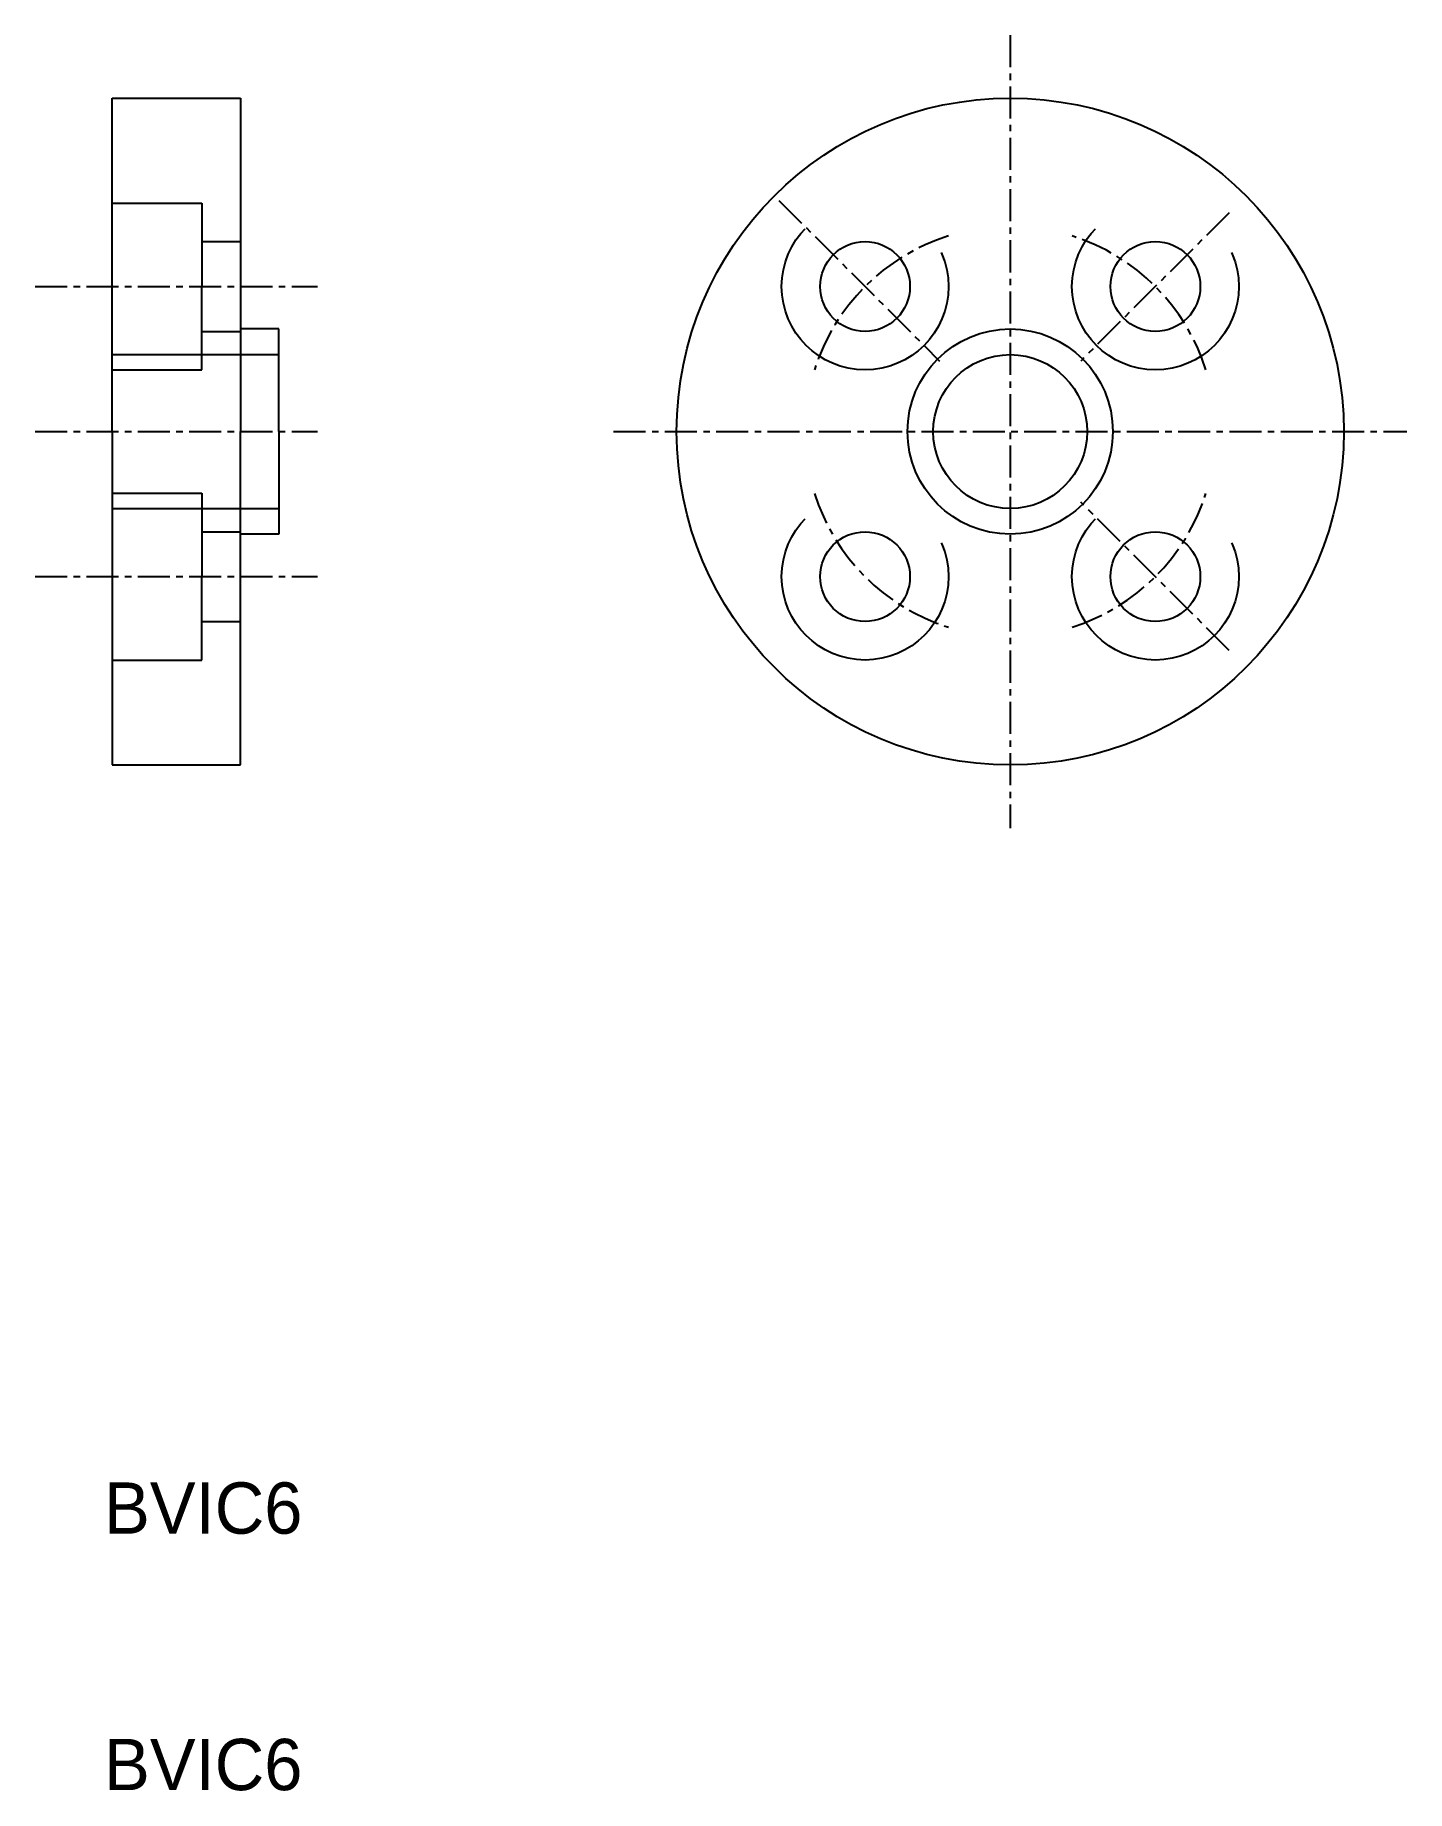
# Model space of a CAD drawing. Extents: x 118 to 171.5, y 94.6 to 163.1.
import ezdxf

# ---------------------------------------------------------------- set-up
doc = ezdxf.new("R2010")
doc.units = 0
doc.linetypes.add('CENTER', pattern=[2, 1.25, -0.25, 0.25, -0.25])
doc.linetypes.add('DASHED', pattern=[19.05, 12.7, -6.35])
doc.layers.get('0').update_dxf_attribs({"linetype": 'CONTINUOUS'})
doc.layers.add('CENTER', color=1, linetype='CENTER')

msp = doc.modelspace()

# ---------------------------------------------------------------- linework, layer by layer
for p, q in [((120.997, 147.612), (120.997, 160.612)), ((120.997, 160.612), (125.997, 160.612)), ((125.997, 160.612), (125.997, 147.612)), ((127.497, 151.612), (125.997, 151.612)), ((127.497, 147.612), (127.497, 151.612)), ((120.997, 147.612), (120.997, 134.612)), ((125.997, 134.612), (125.997, 147.612)), ((127.497, 147.612), (127.497, 143.612)), ((127.497, 143.612), (125.997, 143.612)), ((120.997, 134.612), (125.997, 134.612))]:
    msp.add_line(p, q)
at = {"color": 3, "linetype": 'DASHED'}
for p, q in [((120.997, 156.519), (124.497, 156.519)), ((124.497, 156.519), (124.497, 153.269)), ((124.497, 155.019), (125.997, 155.019)), ((124.497, 150.019), (124.497, 153.269)), ((124.497, 151.519), (125.997, 151.519)), ((120.997, 150.612), (127.497, 150.612)), ((120.997, 150.019), (124.497, 150.019)), ((120.997, 145.205), (124.497, 145.205)), ((124.497, 145.205), (124.497, 141.955)), ((120.997, 144.612), (127.497, 144.612)), ((124.497, 143.705), (125.997, 143.705)), ((124.497, 138.705), (124.497, 141.955)), ((124.497, 140.205), (125.997, 140.205)), ((120.997, 138.705), (124.497, 138.705))]:
    msp.add_line(p, q, dxfattribs=at)
for centre, radius in [((155.997, 147.612), 13), ((150.34, 153.269), 1.75), ((150.34, 153.269), 1.75), ((161.654, 153.269), 1.75), ((155.997, 147.612), 4), ((155.997, 147.612), 3), ((150.34, 141.955), 1.75), ((161.654, 141.955), 1.75)]:
    msp.add_circle(centre, radius)
for centre in [(150.34, 153.269), (161.654, 153.269), (150.34, 141.955), (161.654, 141.955)]:
    msp.add_circle(centre, 3.25, dxfattribs=at)
at = {"layer": 'CENTER', "color": 1, "linetype": 'CENTER'}
for p, q in [((155.997, 163.07), (155.997, 132.154)), ((146.981, 156.628), (153.247, 150.362)), ((164.528, 156.144), (158.746, 150.362)), ((117.997, 153.269), (128.997, 153.269)), ((117.997, 147.612), (128.997, 147.612)), ((140.539, 147.612), (171.455, 147.612)), ((164.528, 139.081), (158.746, 144.863)), ((117.997, 141.955), (128.997, 141.955))]:
    msp.add_line(p, q, dxfattribs=at)
for start, end in [(107.52193, 162.47807), (17.52193, 72.47807), (197.52193, 252.47807), (287.52193, 342.47807)]:
    msp.add_arc((155.997, 147.612), 8, start, end, dxfattribs=at)

# ---------------------------------------------------------------- texts
for p in [(120.684, 104.639), (120.684, 94.639)]:
    msp.add_text('BVIC6', height=2).set_placement(p)

doc.saveas('drawing.dxf')
